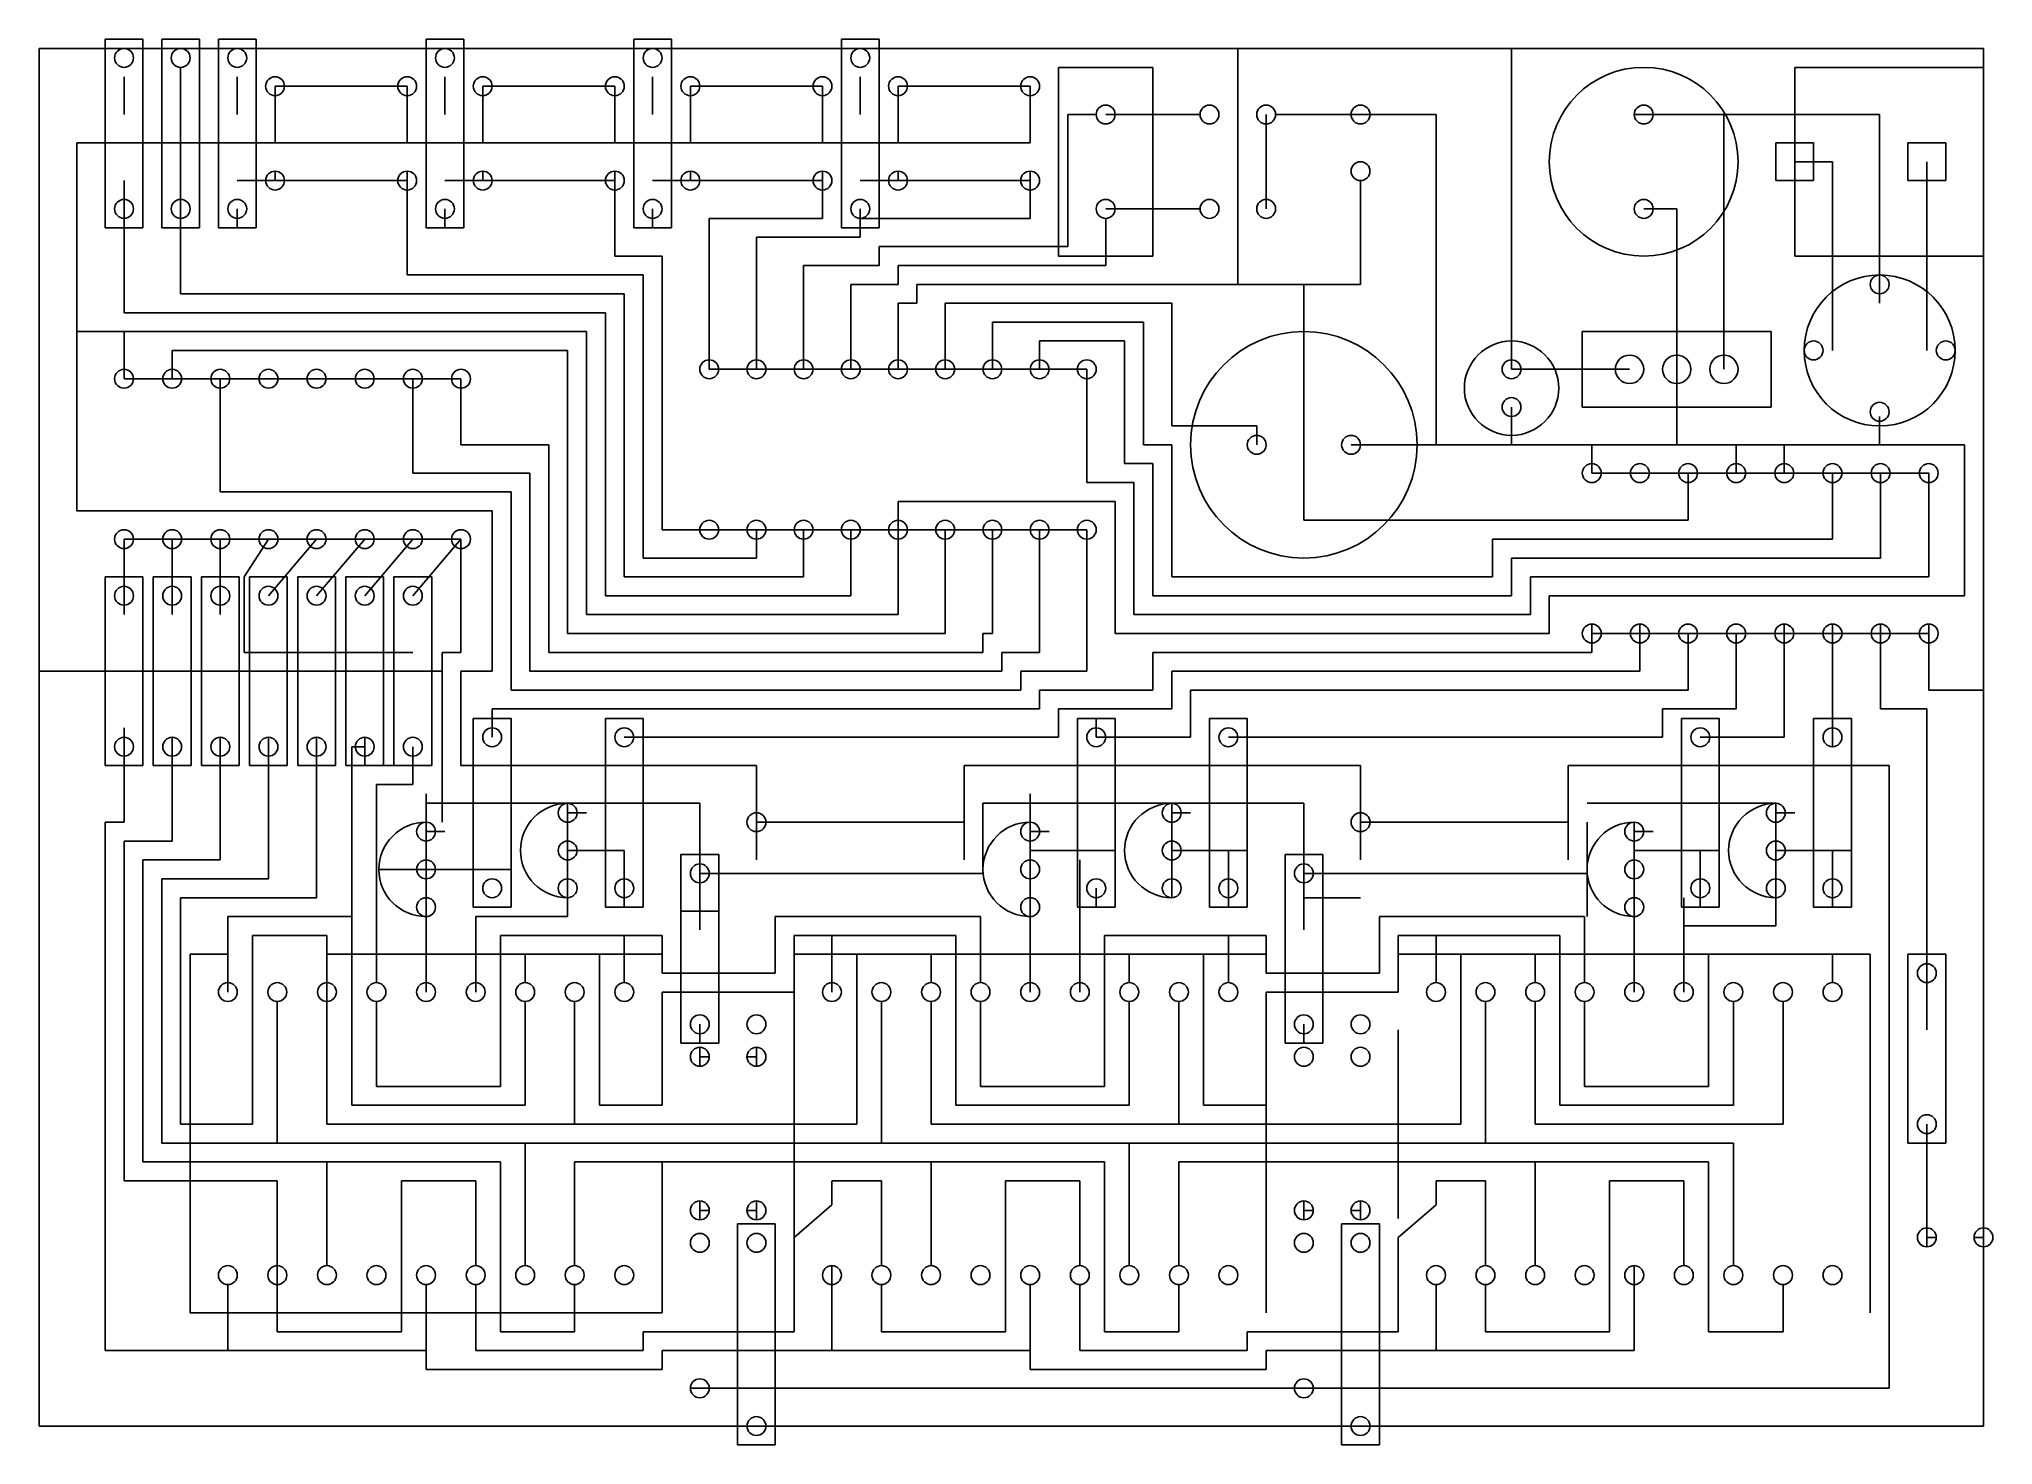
# Model space of a CAD drawing. Header units: inches. Extents: x 1 to 11.4, y 0.8 to 8.3.
import ezdxf

# ---------------------------------------------------------------- set-up
doc = ezdxf.new("R2010")
doc.units = ezdxf.units.IN
doc.header["$MEASUREMENT"] = 0

msp = doc.modelspace()

# ---------------------------------------------------------------- linework, layer by layer
at = {"color": 1, "lineweight": -2}
for p, q in [((1, 4.9), (1, 8.2)), ((1, 8.2), (6.6, 8.2)), ((7.35, 8.2), (6.6, 8.2)), ((7.35, 6.95), (7.35, 8.2)), ((7.35, 8.2), (11.3, 8.2)), ((11.3, 4.8), (11.3, 8.2)), ((11.3, 7.1), (11.3, 8.1)), ((8, 7.5), (8, 6.95)), ((6.05, 6.95), (5.65, 6.95)), ((5.65, 6.95), (5.65, 6.85)), ((6.05, 6.95), (6.85, 6.95)), ((6.85, 6.95), (7.7, 6.95)), ((7.7, 6.95), (7.7, 6.1)), ((8, 6.95), (7.7, 6.95)), ((5.65, 6.85), (5.55, 6.85)), ((5.55, 6.85), (5.55, 6.5)), ((7.7, 5.7), (7.7, 6.1)), ((9.735, 5.95), (9.735, 5.7)), ((9.735, 5.7), (7.7, 5.7)), ((3.235, 5.6), (3.235, 5)), ((3.235, 5), (3.135, 5)), ((3.135, 5), (3.135, 4.9)), ((3.135, 4.9), (1, 4.9)), ((1, 4.9), (1, 0.9)), ((3.135, 4.1), (3.135, 4.9)), ((11.3, 1.9), (11.3, 4.8)), ((1.55, 4.4), (1.52, 4.4)), ((1.805, 4.4), (1.775, 4.4)), ((2.06, 4.4), (2.03, 4.4)), ((2.315, 4.4), (2.285, 4.4)), ((2.57, 4.4), (2.54, 4.4)), ((2.825, 4.4), (2.795, 4.4)), ((3.08, 4.4), (3.05, 4.4)), ((3.05, 4.2), (4.5, 4.2)), ((4.5, 3.529), (4.5, 4.2)), ((6, 3.829), (6, 4.2)), ((6, 4.2), (7.7, 4.2)), ((7.7, 3.529), (7.7, 4.2)), ((9.2, 4.2), (10.2, 4.2)), ((9.2, 3.6), (9.2, 4.1)), ((3.5, 3.65), (3.47, 3.65)), ((4.2, 3.65), (4.17, 3.65)), ((6.7, 3.65), (6.67, 3.65)), ((7.4, 3.65), (7.37, 3.65)), ((8, 3.7), (7.7, 3.7)), ((9.9, 3.65), (9.87, 3.65)), ((10.6, 3.65), (10.57, 3.65)), ((1.8, 1.5), (1.8, 3.4)), ((1.8, 3.4), (2, 3.4)), ((2.525, 3.4), (3.575, 3.4)), ((3.969, 3.4), (4.3, 3.4)), ((5, 3.4), (7.5, 3.4)), ((8.2, 3.4), (10.7, 3.4)), ((8.2, 3.2), (8.2, 3.4)), ((10.7, 3.4), (10.7, 1.5)), ((5, 3.2), (5, 2.6)), ((4.6, 2.929), (4.57, 2.929)), ((7.5, 3), (7.5, 1.5)), ((7.8, 2.929), (7.77, 2.929)), ((8.2, 2), (8.2, 3)), ((5, 2.6), (5, 1.9)), ((11.1, 2.4), (11.07, 2.4)), ((11.3, 1.9), (11.3, 0.9)), ((1, 0.9), (1.5, 0.9)), ((11.3, 0.9), (1.5, 0.9))]:
    msp.add_line(p, q, dxfattribs=at)
at = {"lineweight": -2}
for p, q in [((1.35, 7.25), (1.35, 8.25)), ((1.35, 8.25), (1.55, 8.25)), ((1.55, 8.25), (1.55, 7.25)), ((1.65, 7.25), (1.65, 8.25)), ((1.65, 8.25), (1.85, 8.25)), ((1.85, 8.25), (1.85, 7.25)), ((1.95, 7.25), (1.95, 8.25)), ((1.95, 8.25), (2.15, 8.25)), ((2.15, 8.25), (2.15, 7.25)), ((3.05, 7.25), (3.05, 8.25)), ((3.05, 8.25), (3.25, 8.25)), ((3.25, 8.25), (3.25, 7.25)), ((4.15, 7.25), (4.15, 8.25)), ((4.15, 8.25), (4.35, 8.25)), ((4.35, 8.25), (4.35, 7.25)), ((5.25, 7.25), (5.25, 8.25)), ((5.25, 8.25), (5.45, 8.25)), ((5.45, 8.25), (5.45, 7.25)), ((8.8, 6.5), (8.8, 8.2)), ((1.75, 7.4), (1.75, 8.1)), ((6.4, 8.1), (6.4, 7.1)), ((6.9, 8.1), (6.4, 8.1)), ((6.9, 7.1), (6.9, 8.1)), ((10.3, 8.1), (10.3, 7.1)), ((11.3, 8.1), (10.3, 8.1)), ((1.45, 7.85), (1.45, 8.05)), ((2.05, 7.85), (2.05, 8.05)), ((2.95, 8), (2.25, 8)), ((3.15, 7.85), (3.15, 8.05)), ((4.05, 8), (3.35, 8)), ((4.25, 7.85), (4.25, 8.05)), ((5.15, 8), (4.45, 8)), ((5.35, 7.85), (5.35, 8.05)), ((6.25, 8), (5.55, 8)), ((6.45, 7.85), (6.45, 7.15)), ((6.6, 7.85), (6.45, 7.85)), ((6.65, 7.85), (7.15, 7.85)), ((7.5, 7.85), (7.5, 7.35)), ((9.45, 7.85), (10.75, 7.85)), ((9.925, 6.5), (9.925, 7.85)), ((10.75, 7.85), (10.75, 6.85)), ((10.2, 7.5), (10.2, 7.7)), ((10.2, 7.7), (10.3, 7.7)), ((10.3, 7.7), (10.4, 7.7)), ((10.4, 7.7), (10.4, 7.5)), ((10.9, 7.7), (11.1, 7.7)), ((10.9, 7.7), (10.9, 7.5)), ((11.1, 7.7), (11.1, 7.5)), ((10.5, 7.6), (10.3, 7.6)), ((10.5, 6.6), (10.5, 7.6)), ((11, 6.6), (11, 7.6)), ((1.45, 6.8), (1.45, 7.5)), ((2.05, 7.5), (2.25, 7.5)), ((2.25, 7.55), (2.25, 7.5)), ((2.25, 7.5), (2.95, 7.5)), ((2.95, 7.5), (2.95, 7.55)), ((2.95, 7.5), (2.95, 7)), ((3.15, 7.5), (3.35, 7.5)), ((3.35, 7.55), (3.35, 7.5)), ((3.35, 7.5), (4.05, 7.5)), ((4.05, 7.5), (4.05, 7.55)), ((4.05, 7.5), (4.05, 7.2)), ((4.25, 7.5), (4.45, 7.5)), ((4.45, 7.55), (4.45, 7.5)), ((4.45, 7.5), (5.15, 7.5)), ((5.15, 7.5), (5.15, 7.55)), ((5.15, 7.5), (5.15, 7.3)), ((5.35, 7.5), (5.55, 7.5)), ((5.55, 7.55), (5.55, 7.5)), ((5.55, 7.5), (6.25, 7.5)), ((6.25, 7.5), (6.25, 7.55)), ((6.25, 7.3), (6.25, 7.5)), ((10.4, 7.5), (10.2, 7.5)), ((10.9, 7.5), (11.1, 7.5)), ((1.45, 7.35), (1.45, 7.25)), ((1.75, 6.9), (1.75, 7.45)), ((2.05, 7.35), (2.05, 7.25)), ((3.15, 7.35), (3.15, 7.25)), ((4.25, 7.35), (4.25, 7.25)), ((5.35, 7.35), (5.35, 7.25)), ((6.65, 7.35), (7.15, 7.35)), ((1.55, 7.25), (1.35, 7.25)), ((1.85, 7.25), (1.65, 7.25)), ((1.75, 7.3), (1.75, 7.25)), ((2.15, 7.25), (1.95, 7.25)), ((3.25, 7.25), (3.05, 7.25)), ((4.35, 7.25), (4.15, 7.25)), ((5.15, 7.3), (4.55, 7.3)), ((4.55, 7.3), (4.55, 7.1)), ((5.45, 7.25), (5.25, 7.25)), ((5.35, 7.2), (5.35, 7.3)), ((5.35, 7.3), (6.25, 7.3)), ((6.65, 7.3), (6.65, 7.05)), ((4.05, 7.2), (4.05, 7.1)), ((4.8, 7), (4.8, 7.2)), ((4.8, 7.2), (5.35, 7.2)), ((5.45, 7.05), (5.45, 7.15)), ((5.45, 7.15), (6.05, 7.15)), ((6.05, 7.15), (6.45, 7.15)), ((4.05, 7.1), (4.3, 7.1)), ((4.3, 7.1), (4.3, 5.65)), ((4.55, 6.5), (4.55, 7.1)), ((5.05, 6.5), (5.05, 7.05)), ((5.05, 7.05), (5.45, 7.05)), ((6.05, 7.05), (5.55, 7.05)), ((5.55, 7.05), (5.55, 6.95)), ((6.05, 7.05), (6.65, 7.05)), ((6.4, 7.1), (6.9, 7.1)), ((10.3, 7.1), (11.3, 7.1)), ((2.95, 7), (4.2, 7)), ((4.2, 5.5), (4.2, 7)), ((4.8, 6.5), (4.8, 7)), ((5.3, 6.5), (5.3, 6.95)), ((5.3, 6.95), (5.55, 6.95)), ((3.8, 6.9), (1.75, 6.9)), ((4.1, 6.9), (3.8, 6.9)), ((4.1, 5.4), (4.1, 6.9)), ((6.05, 6.85), (5.8, 6.85)), ((5.8, 6.85), (5.8, 6.5)), ((6.05, 6.85), (6.85, 6.85)), ((6.85, 6.85), (7, 6.85)), ((7, 6.85), (7, 6.2)), ((3.5, 6.8), (1.45, 6.8)), ((4, 6.8), (3.5, 6.8)), ((4, 5.3), (4, 6.8)), ((6.05, 6.75), (6.05, 6.5)), ((6.05, 6.75), (6.85, 6.75)), ((6.85, 6.75), (6.85, 6.1)), ((6.397, 6.65), (6.3, 6.65)), ((6.3, 6.65), (6.3, 6.5)), ((6.397, 6.65), (6.75, 6.65)), ((6.75, 6.65), (6.75, 6)), ((9.175, 6.7), (9.175, 6.3)), ((10.175, 6.7), (9.175, 6.7)), ((10.175, 6.3), (10.175, 6.7)), ((3.8, 6.6), (1.705, 6.6)), ((1.705, 6.6), (1.705, 6.45)), ((3.8, 6.3), (3.8, 6.6)), ((3.235, 6.45), (1.45, 6.45)), ((1.96, 5.85), (1.96, 6.45)), ((2.98, 5.95), (2.98, 6.45)), ((3.235, 6.1), (3.235, 6.45)), ((4.55, 6.5), (6.55, 6.5)), ((4.55, 6.5), (6.55, 6.5)), ((6.55, 6.5), (6.55, 5.9)), ((9.425, 6.5), (8.8, 6.5)), ((3.8, 6.3), (3.8, 5.1)), ((9.175, 6.3), (10.175, 6.3)), ((7, 6.2), (7.45, 6.2)), ((7.45, 6.2), (7.45, 6.1)), ((3.235, 6.1), (3.7, 6.1)), ((3.7, 6.1), (3.7, 5)), ((6.85, 6.1), (7, 6.1)), ((7, 6.1), (7, 5.4)), ((2.98, 5.95), (3.4, 5.95)), ((3.4, 5.95), (3.6, 5.95)), ((3.6, 5.95), (3.6, 4.9)), ((6.55, 5.9), (6.8, 5.9)), ((6.75, 6), (6.9, 6)), ((6.8, 5.9), (6.8, 5.2)), ((6.9, 6), (6.9, 5.3)), ((9.225, 5.95), (11.01, 5.95)), ((11.01, 5.95), (9.225, 5.95)), ((10.5, 5.6), (10.5, 5.95)), ((10.755, 5.5), (10.755, 5.95)), ((11.01, 5.4), (11.01, 5.95)), ((1.96, 5.85), (3.4, 5.85)), ((3.5, 5.85), (3.4, 5.85)), ((3.5, 5.8), (3.5, 5.85)), ((3.5, 5.8), (3.5, 4.8)), ((3.235, 5.6), (1.45, 5.6)), ((1.45, 5.6), (1.45, 5.2)), ((1.705, 5.6), (1.705, 5.2)), ((1.96, 5.6), (1.96, 5.2)), ((2.087, 5.4), (2.215, 5.6)), ((3.235, 5.55), (3.235, 5.6)), ((4.3, 5.65), (6.55, 5.65)), ((4.8, 5.65), (4.8, 5.5)), ((5.05, 5.65), (5.05, 5.4)), ((5.3, 5.65), (5.3, 5.3)), ((5.8, 5.1), (5.8, 5.65)), ((6.05, 5.65), (6.05, 5.1)), ((6.3, 5.65), (6.3, 5)), ((6.55, 5.65), (6.55, 4.9)), ((8.7, 5.4), (8.7, 5.6)), ((8.7, 5.6), (10.5, 5.6)), ((10.5, 5.6), (10.5, 5.65)), ((10.755, 5.65), (10.755, 5.5)), ((10.755, 5.5), (10.755, 5.6)), ((11.01, 5.4), (11.01, 5.6)), ((4.8, 5.5), (4.2, 5.5)), ((8.8, 5.3), (8.8, 5.5)), ((8.8, 5.5), (10.755, 5.5)), ((1.35, 4.4), (1.35, 5.4)), ((1.35, 5.4), (1.55, 5.4)), ((1.55, 5.4), (1.55, 4.4)), ((1.605, 4.4), (1.605, 5.4)), ((1.605, 5.4), (1.805, 5.4)), ((1.805, 5.4), (1.805, 4.4)), ((1.86, 4.4), (1.86, 5.4)), ((1.86, 5.4), (2.06, 5.4)), ((2.06, 5.4), (2.06, 4.4)), ((2.087, 5), (2.087, 5.4)), ((2.115, 4.4), (2.115, 5.4)), ((2.115, 5.4), (2.315, 5.4)), ((2.315, 5.4), (2.315, 4.4)), ((2.37, 4.4), (2.37, 5.4)), ((2.37, 5.4), (2.57, 5.4)), ((2.57, 5.4), (2.57, 4.4)), ((2.625, 4.4), (2.625, 5.4)), ((2.625, 5.4), (2.825, 5.4)), ((2.825, 5.4), (2.825, 4.4)), ((2.88, 4.4), (2.88, 5.4)), ((2.88, 5.4), (3.08, 5.4)), ((3.08, 5.4), (3.08, 4.4)), ((4.8, 5.4), (4.1, 5.4)), ((5.05, 5.4), (4.8, 5.4)), ((7, 5.4), (8.7, 5.4)), ((8.9, 5.2), (8.9, 5.4)), ((8.9, 5.4), (11.01, 5.4)), ((1.35, 4.6), (1.35, 5.3)), ((1.35, 4.596), (1.35, 5.296)), ((1.55, 5.3), (1.55, 4.6)), ((1.55, 5.296), (1.55, 4.596)), ((1.605, 4.6), (1.605, 5.3)), ((1.605, 4.596), (1.605, 5.296)), ((1.805, 5.3), (1.805, 4.6)), ((1.805, 5.296), (1.805, 4.596)), ((1.86, 4.6), (1.86, 5.3)), ((1.86, 4.596), (1.86, 5.296)), ((2.06, 5.3), (2.06, 4.6)), ((2.06, 5.296), (2.06, 4.596)), ((2.115, 4.6), (2.115, 5.3)), ((2.115, 4.596), (2.115, 5.296)), ((2.315, 5.3), (2.315, 4.6)), ((2.315, 5.296), (2.315, 4.596)), ((2.37, 4.6), (2.37, 5.3)), ((2.37, 4.596), (2.37, 5.296)), ((2.57, 5.3), (2.57, 4.6)), ((2.57, 5.296), (2.57, 4.596)), ((2.625, 4.6), (2.625, 5.3)), ((2.625, 4.596), (2.625, 5.296)), ((2.825, 5.3), (2.825, 4.6)), ((2.825, 5.296), (2.825, 4.596)), ((2.88, 4.596), (2.88, 5.296)), ((3.08, 5.296), (3.08, 4.596)), ((5.05, 5.3), (4, 5.3)), ((5.3, 5.3), (5.05, 5.3)), ((6.9, 5.3), (8.8, 5.3)), ((6.8, 5.2), (8.9, 5.2)), ((3.8, 5.1), (5.55, 5.1)), ((5.8, 5.1), (5.55, 5.1)), ((6, 5), (6, 5.1)), ((6, 5.1), (6.05, 5.1)), ((9.225, 5.15), (9.225, 5.1)), ((9.225, 5.15), (9.225, 5)), ((11.01, 5.1), (9.225, 5.1)), ((9.48, 5.15), (9.48, 5)), ((9.48, 5.15), (9.48, 5.1)), ((9.735, 5.1), (9.735, 4.8)), ((9.99, 4.7), (9.99, 5.1)), ((10.245, 5), (10.245, 5.15)), ((10.5, 4.5), (10.5, 5.15)), ((10.755, 5.15), (10.755, 5)), ((11.01, 4.8), (11.01, 5.15)), ((2.98, 5), (2.087, 5)), ((3.7, 5), (5.8, 5)), ((6, 5), (5.8, 5)), ((6.1, 4.9), (6.1, 5)), ((6.1, 5), (6.3, 5)), ((9.225, 5), (6.9, 5)), ((6.9, 5), (6.9, 4.8)), ((9.48, 5), (9.48, 4.9)), ((10.245, 4.8), (10.245, 5)), ((10.755, 5), (10.755, 4.7)), ((3.6, 4.9), (6.05, 4.9)), ((6, 4.9), (6.1, 4.9)), ((6.2, 4.8), (6.2, 4.9)), ((6.55, 4.9), (6.2, 4.9)), ((9.3, 4.9), (7, 4.9)), ((7, 4.9), (7, 4.7)), ((9.4, 4.9), (9.3, 4.9)), ((9.48, 4.9), (9.4, 4.9)), ((3.5, 4.8), (6.2, 4.8)), ((6.3, 4.7), (6.3, 4.8)), ((6.9, 4.8), (6.3, 4.8)), ((7.1, 4.8), (9.5, 4.8)), ((7.1, 4.8), (7.1, 4.55)), ((9.735, 4.8), (7.1, 4.8)), ((9.735, 4.8), (9.5, 4.8)), ((9.6, 4.8), (9.735, 4.8)), ((9.99, 4.8), (9.99, 4.7)), ((10.245, 4.55), (10.245, 4.8)), ((11.3, 4.8), (11.01, 4.8)), ((6.3, 4.7), (3.4, 4.7)), ((6.4, 4.55), (6.4, 4.7)), ((7, 4.7), (6.4, 4.7)), ((9.6, 4.55), (9.6, 4.7)), ((9.99, 4.7), (9.6, 4.7)), ((11, 4.7), (10.755, 4.7)), ((11, 4.7), (11, 3.7)), ((1.45, 4.6), (1.45, 4.1)), ((3.3, 3.95), (3.3, 4.65)), ((3.3, 4.65), (3.5, 4.65)), ((3.3, 3.65), (3.3, 4.65)), ((3.3, 4.65), (3.5, 4.65)), ((3.5, 4.65), (3.5, 3.95)), ((3.5, 4.65), (3.5, 3.65)), ((4, 3.95), (4, 4.65)), ((4, 4.65), (4.2, 4.65)), ((4, 3.65), (4, 4.65)), ((4, 4.65), (4.2, 4.65)), ((4.2, 4.65), (4.2, 3.95)), ((4.2, 4.65), (4.2, 3.65)), ((6.5, 3.95), (6.5, 4.65)), ((6.5, 4.65), (6.7, 4.65)), ((6.5, 3.65), (6.5, 4.65)), ((6.5, 4.65), (6.7, 4.65)), ((6.6, 4.55), (6.6, 4.65)), ((6.7, 4.65), (6.7, 3.95)), ((6.7, 4.65), (6.7, 3.65)), ((7.2, 3.95), (7.2, 4.65)), ((7.2, 4.65), (7.4, 4.65)), ((7.2, 3.65), (7.2, 4.65)), ((7.2, 4.65), (7.4, 4.65)), ((7.4, 4.65), (7.4, 3.95)), ((7.4, 4.65), (7.4, 3.65)), ((9.7, 3.95), (9.7, 4.65)), ((9.7, 4.65), (9.9, 4.65)), ((9.7, 3.65), (9.7, 4.65)), ((9.7, 4.65), (9.9, 4.65)), ((9.9, 4.65), (9.9, 3.95)), ((9.9, 4.65), (9.9, 3.65)), ((10.4, 3.95), (10.4, 4.65)), ((10.4, 4.65), (10.6, 4.65)), ((10.4, 3.65), (10.4, 4.65)), ((10.4, 4.65), (10.6, 4.65)), ((10.6, 4.65), (10.6, 3.95)), ((10.6, 4.65), (10.6, 3.65)), ((1.45, 4.5), (1.45, 4.4)), ((1.705, 4.55), (1.705, 4)), ((1.705, 4.5), (1.705, 4.4)), ((1.96, 4.55), (1.96, 3.9)), ((1.96, 4.5), (1.96, 4.4)), ((2.215, 4.55), (2.215, 3.8)), ((2.215, 4.5), (2.215, 4.4)), ((2.47, 3.7), (2.47, 4.55)), ((2.47, 4.5), (2.47, 4.4)), ((2.656, 4.5), (2.656, 3.5)), ((2.725, 4.5), (2.656, 4.5)), ((2.725, 4.55), (2.725, 4.5)), ((2.725, 4.5), (2.725, 4.4)), ((2.98, 4.5), (2.98, 4.3)), ((3.3, 3.85), (3.3, 4.55)), ((3.3, 3.846), (3.3, 4.546)), ((3.5, 4.55), (3.5, 3.85)), ((3.5, 4.546), (3.5, 3.846)), ((4, 3.85), (4, 4.55)), ((4, 3.846), (4, 4.546)), ((4.1, 4.55), (6.4, 4.55)), ((4.2, 4.55), (4.2, 3.85)), ((4.2, 4.546), (4.2, 3.846)), ((6.5, 3.85), (6.5, 4.55)), ((6.5, 3.846), (6.5, 4.546)), ((6.6, 4.55), (7.1, 4.55)), ((6.7, 4.55), (6.7, 3.85)), ((6.7, 4.546), (6.7, 3.846)), ((7.2, 3.85), (7.2, 4.55)), ((7.2, 3.846), (7.2, 4.546)), ((7.3, 4.55), (9.6, 4.55)), ((7.4, 4.55), (7.4, 3.85)), ((7.4, 4.546), (7.4, 3.846)), ((9.7, 3.85), (9.7, 4.55)), ((9.7, 3.846), (9.7, 4.546)), ((9.8, 4.55), (10.245, 4.55)), ((9.9, 4.55), (9.9, 3.85)), ((9.9, 4.546), (9.9, 3.846)), ((10.4, 3.85), (10.4, 4.55)), ((10.4, 3.846), (10.4, 4.546)), ((10.6, 4.55), (10.6, 3.85)), ((10.6, 4.546), (10.6, 3.846)), ((1.55, 4.4), (1.35, 4.4)), ((1.55, 4.4), (1.55, 4.4)), ((1.805, 4.4), (1.605, 4.4)), ((1.805, 4.4), (1.805, 4.4)), ((2.06, 4.4), (1.86, 4.4)), ((2.06, 4.4), (2.06, 4.4)), ((2.315, 4.4), (2.115, 4.4)), ((2.315, 4.4), (2.315, 4.4)), ((2.57, 4.4), (2.37, 4.4)), ((2.57, 4.4), (2.57, 4.4)), ((2.825, 4.4), (2.625, 4.4)), ((2.8, 4.4), (2.787, 4.4)), ((2.9, 4.4), (2.8, 4.4)), ((2.825, 4.4), (2.825, 4.4)), ((3.08, 4.4), (2.88, 4.4)), ((3.08, 4.4), (3.08, 4.4)), ((2.787, 4.3), (2.787, 3.6)), ((2.98, 4.3), (2.787, 4.3)), ((3.05, 3.2), (3.05, 4.25)), ((6.25, 3.2), (6.25, 4.25)), ((3.8, 4.2), (3.8, 3.7)), ((7, 4.2), (7, 3.7)), ((10.2, 4.2), (10.2, 3.7)), ((1.35, 4.1), (1.35, 1.3)), ((3.05, 4.1), (3.05, 3.6)), ((6.25, 4.1), (6.25, 3.6)), ((9.45, 4.1), (9.45, 3.6)), ((4.1, 3.95), (3.8, 3.95)), ((6.6, 3.95), (6.25, 3.95)), ((6.7, 3.95), (6.5, 3.95)), ((7.3, 3.95), (7, 3.95)), ((7.4, 3.95), (7.2, 3.95)), ((7.3, 3.95), (7.3, 3.65)), ((9.45, 3.2), (9.45, 4)), ((9.8, 3.95), (9.45, 3.95)), ((9.9, 3.95), (9.7, 3.95)), ((9.8, 3.95), (9.8, 3.65)), ((10.5, 3.95), (10.2, 3.95)), ((10.6, 3.95), (10.4, 3.95)), ((10.5, 3.95), (10.5, 3.65)), ((1.55, 3.9), (1.55, 2.3)), ((4.4, 2.929), (4.4, 3.929)), ((4.4, 3.229), (4.4, 3.929)), ((4.4, 3.929), (4.6, 3.929)), ((4.4, 3.929), (4.6, 3.929)), ((4.6, 3.929), (4.6, 2.929)), ((4.6, 3.929), (4.6, 3.229)), ((6.513, 3.2), (6.513, 3.9)), ((6.513, 3.9), (6.513, 3.7)), ((7.6, 2.929), (7.6, 3.929)), ((7.6, 3.229), (7.6, 3.929)), ((7.6, 3.929), (7.8, 3.929)), ((7.6, 3.929), (7.8, 3.929)), ((7.8, 3.929), (7.8, 2.929)), ((7.8, 3.929), (7.8, 3.229)), ((1.65, 3.8), (1.65, 2.4)), ((4.1, 3.75), (4.1, 3.65)), ((4.4, 3.129), (4.4, 3.829)), ((4.4, 3.125), (4.4, 3.825)), ((4.6, 3.829), (4.6, 3.129)), ((4.6, 3.825), (4.6, 3.125)), ((6.6, 3.75), (6.6, 3.65)), ((7.6, 3.129), (7.6, 3.829)), ((7.6, 3.125), (7.6, 3.825)), ((7.8, 3.829), (7.8, 3.129)), ((7.8, 3.825), (7.8, 3.125)), ((1.75, 3.7), (1.75, 2.5)), ((3.5, 3.65), (3.3, 3.65)), ((3.5, 3.65), (3.5, 3.65)), ((4.2, 3.65), (4, 3.65)), ((4.2, 3.65), (4.2, 3.65)), ((4.4, 2.929), (4.4, 3.629)), ((4.4, 3.629), (4.6, 3.629)), ((4.6, 3.629), (4.6, 2.929)), ((6.7, 3.65), (6.5, 3.65)), ((6.7, 3.65), (6.7, 3.65)), ((7.4, 3.65), (7.2, 3.65)), ((7.4, 3.65), (7.4, 3.65)), ((7.6, 2.929), (7.6, 3.629)), ((7.8, 3.629), (7.8, 2.929)), ((9.9, 3.65), (9.7, 3.65)), ((9.713, 3.2), (9.713, 3.7)), ((9.9, 3.65), (9.9, 3.65)), ((10.6, 3.65), (10.4, 3.65)), ((10.6, 3.65), (10.6, 3.65)), ((11, 3), (11, 3.7)), ((2, 3.6), (2, 3.2)), ((2.656, 3.6), (2, 3.6)), ((2, 3.6), (2, 3.5)), ((2.787, 3.25), (2.787, 3.6)), ((3.313, 3.2), (3.313, 3.6)), ((4.9, 3.3), (4.9, 3.6)), ((4.9, 3.6), (5.987, 3.6)), ((5.987, 3.25), (5.987, 3.6)), ((9.187, 3.6), (8.1, 3.6)), ((8.1, 3.6), (8.1, 3.3)), ((9.187, 3.25), (9.187, 3.6)), ((2.525, 3.5), (2.131, 3.5)), ((2.131, 3.5), (2.131, 2.5)), ((2.525, 3.15), (2.525, 3.5)), ((2.656, 2.7), (2.656, 3.5)), ((3.444, 3.5), (3.444, 2.9)), ((3.444, 3.5), (4.3, 3.5)), ((4.1, 3.5), (4.1, 3.25)), ((4.3, 3.5), (4.3, 3.3)), ((5.856, 3.5), (5, 3.5)), ((5, 3.5), (5, 3.2)), ((5.2, 3.2), (5.2, 3.5)), ((5.856, 2.6), (5.856, 3.5)), ((6.644, 3.5), (6.644, 2.9)), ((7.3, 3.5), (6.644, 3.5)), ((7.3, 3.5), (7.3, 3.25)), ((7.5, 3.5), (7.3, 3.5)), ((7.5, 3.3), (7.5, 3.5)), ((8.2, 3.5), (9.056, 3.5)), ((8.2, 3.5), (8.2, 3.2)), ((8.4, 3.5), (8.4, 3.25)), ((9.056, 2.7), (9.056, 3.5)), ((3.575, 3.4), (3.575, 3.25)), ((3.575, 3.4), (3.969, 3.4)), ((3.969, 3), (3.969, 3.4)), ((5.331, 3.4), (5.331, 2.6)), ((5.331, 3.4), (5.725, 3.4)), ((5.725, 3.25), (5.725, 3.4)), ((6.775, 3.4), (6.775, 3.25)), ((6.775, 3.4), (7.169, 3.4)), ((6.775, 3.4), (7.169, 3.4)), ((7.169, 3), (7.169, 3.4)), ((8.531, 3.4), (8.531, 2.7)), ((8.531, 3.4), (8.925, 3.4)), ((8.925, 3.25), (8.925, 3.4)), ((9.844, 3.4), (9.844, 2.9)), ((9.844, 3.4), (10.5, 3.4)), ((10.5, 3.25), (10.5, 3.4)), ((10.9, 2.4), (10.9, 3.4)), ((10.9, 3.4), (11.1, 3.4)), ((11.1, 3.4), (11.1, 2.4)), ((4.3, 3.3), (4.9, 3.3)), ((8.1, 3.3), (7.5, 3.3)), ((10.9, 2.6), (10.9, 3.3)), ((10.9, 2.596), (10.9, 3.296)), ((11.1, 3.3), (11.1, 2.6)), ((11.1, 3.296), (11.1, 2.596)), ((2.262, 2.4), (2.262, 3.15)), ((2.525, 2.5), (2.525, 3.2)), ((2.787, 2.9), (2.787, 3.15)), ((3.575, 3.15), (3.575, 2.7)), ((3.837, 2.5), (3.837, 3.15)), ((4.3, 3.2), (4.3, 3)), ((5, 3.2), (4.3, 3.2)), ((5.462, 3.15), (5.462, 2.4)), ((5.725, 2.5), (5.725, 3.15)), ((5.987, 2.9), (5.987, 3.15)), ((6.775, 3.15), (6.775, 2.6)), ((7.038, 2.5), (7.038, 3.15)), ((7.5, 3), (7.5, 3.2)), ((7.5, 3.2), (8.2, 3.2)), ((8.662, 3.15), (8.662, 2.4)), ((8.925, 2.5), (8.925, 3.15)), ((9.187, 2.9), (9.187, 3.15)), ((9.975, 3.15), (9.975, 2.7)), ((10.238, 3.15), (10.238, 2.5)), ((4.5, 3.029), (4.5, 2.929)), ((7.7, 3.029), (7.7, 2.929)), ((10.9, 2.4), (10.9, 3.1)), ((11.1, 3.1), (11.1, 2.4)), ((2.787, 2.9), (2.787, 2.7)), ((3.444, 2.7), (3.444, 2.9)), ((3.969, 3), (3.969, 2.7)), ((4.3, 2.7), (4.3, 3)), ((4.6, 2.929), (4.4, 2.929)), ((4.6, 2.929), (4.4, 2.929)), ((4.5, 2.907), (4.5, 2.807)), ((4.6, 2.929), (4.6, 2.929)), ((4.8, 2.907), (4.8, 2.807)), ((5.987, 2.9), (5.987, 2.7)), ((6.644, 2.7), (6.644, 2.9)), ((7.169, 3), (7.169, 2.6)), ((7.5, 2.6), (7.5, 3)), ((7.8, 2.929), (7.6, 2.929)), ((7.8, 2.929), (7.6, 2.929)), ((7.8, 2.929), (7.8, 2.929)), ((9.187, 2.9), (9.187, 2.7)), ((9.844, 2.7), (9.844, 2.9)), ((4.5, 2.857), (4.55, 2.857)), ((4.75, 2.857), (4.8, 2.857)), ((2.656, 2.7), (2.656, 2.6)), ((2.787, 2.7), (3.444, 2.7)), ((3.575, 2.6), (3.575, 2.7)), ((3.969, 2.7), (3.969, 2.6)), ((4.3, 2.6), (4.3, 2.7)), ((5.987, 2.7), (6.644, 2.7)), ((8.531, 2.7), (8.531, 2.6)), ((9.056, 2.7), (9.056, 2.6)), ((9.187, 2.7), (9.844, 2.7)), ((9.975, 2.6), (9.975, 2.7)), ((2.656, 2.6), (3.575, 2.6)), ((3.969, 2.6), (4.3, 2.6)), ((5.331, 2.6), (5.331, 2.5)), ((5.856, 2.6), (6.775, 2.6)), ((7.169, 2.6), (7.5, 2.6)), ((8.531, 2.6), (8.531, 2.5)), ((9.056, 2.6), (9.975, 2.6)), ((2.131, 2.5), (1.75, 2.5)), ((5.331, 2.5), (2.525, 2.5)), ((8.531, 2.5), (5.725, 2.5)), ((10.238, 2.5), (8.925, 2.5)), ((11, 1.9), (11, 2.5)), ((11, 2.5), (11, 2.4)), ((2.262, 2.4), (1.65, 2.4)), ((5.462, 2.4), (2.262, 2.4)), ((3.575, 2.4), (3.575, 1.75)), ((3.575, 2.4), (3.575, 1.75)), ((9.975, 2.4), (5.462, 2.4)), ((6.775, 2.4), (6.775, 1.75)), ((9.975, 2.3), (9.975, 2.4)), ((11.1, 2.4), (10.9, 2.4)), ((11.1, 2.4), (10.9, 2.4)), ((11.1, 2.4), (11.1, 2.4)), ((3.444, 2.3), (1.55, 2.3)), ((2.525, 1.75), (2.525, 2.3)), ((3.444, 2.1), (3.444, 2.3)), ((3.837, 2.2), (3.837, 2.3)), ((3.837, 2.3), (6.644, 2.3)), ((5.725, 1.75), (5.725, 2.3)), ((6.644, 2.3), (6.644, 1.4)), ((7.038, 2.2), (7.038, 2.3)), ((7.038, 2.3), (9.844, 2.3)), ((8.925, 2.3), (8.925, 1.75)), ((9.844, 2.3), (9.844, 2.1)), ((9.975, 1.75), (9.975, 2.3)), ((2.262, 2.2), (1.45, 2.2)), ((2.262, 1.9), (2.262, 2.2)), ((2.919, 1.9), (2.919, 2.2)), ((2.919, 2.2), (3.313, 2.2)), ((3.313, 2.2), (3.313, 1.9)), ((3.837, 2.2), (3.837, 1.75)), ((5.2, 2.198), (5.2, 2.073)), ((5.462, 2.1), (5.462, 2.2)), ((6.513, 2.2), (6.119, 2.2)), ((6.119, 2.2), (6.119, 1.9)), ((6.513, 2.1), (6.513, 2.2)), ((7.038, 2.2), (7.038, 1.75)), ((8.662, 2.2), (8.4, 2.2)), ((8.4, 2.2), (8.4, 2.073)), ((8.662, 2.1), (8.662, 2.2)), ((9.319, 2.1), (9.319, 2.2)), ((9.319, 2.2), (9.713, 2.2)), ((9.713, 2.2), (9.713, 1.9)), ((3.444, 1.4), (3.444, 2.1)), ((4.5, 2.093), (4.5, 1.993)), ((4.8, 2.093), (4.8, 1.993)), ((5, 1.9), (5.2, 2.073)), ((5.462, 2.1), (5.462, 1.9)), ((6.513, 2.1), (6.513, 1.9)), ((7.7, 2.093), (7.7, 1.993)), ((8, 2.093), (8, 1.993)), ((8.4, 2.073), (8.2, 1.9)), ((8.662, 2.1), (8.662, 1.9)), ((9.319, 1.9), (9.319, 2.1)), ((9.844, 1.4), (9.844, 2.1)), ((4.5, 2.043), (4.55, 2.043)), ((4.7, 1.271), (4.7, 1.971)), ((4.7, 1.971), (4.9, 1.971)), ((4.75, 2.043), (4.8, 2.043)), ((4.9, 1.971), (4.9, 1.271)), ((7.7, 2.043), (7.75, 2.043)), ((7.9, 1.271), (7.9, 1.971)), ((7.9, 1.971), (8.1, 1.971)), ((7.95, 2.043), (8, 2.043)), ((8.1, 1.971), (8.1, 1.271)), ((2.262, 1.4), (2.262, 1.9)), ((2.919, 1.9), (2.919, 1.4)), ((3.313, 1.75), (3.313, 1.9)), ((5, 1.9), (5, 1.7)), ((5, 1.9), (5, 1.4)), ((5.462, 1.75), (5.462, 1.9)), ((6.119, 1.9), (6.119, 1.4)), ((6.513, 1.75), (6.513, 1.9)), ((8.2, 1.9), (8.2, 1.7)), ((8.2, 1.4), (8.2, 1.9)), ((8.662, 1.75), (8.662, 1.9)), ((9.319, 1.9), (9.319, 1.4)), ((9.713, 1.75), (9.713, 1.9)), ((9.713, 1.75), (9.713, 1.9)), ((11, 1.95), (11, 1.85)), ((11, 1.9), (11.05, 1.9)), ((11.25, 1.9), (11.3, 1.9)), ((11.3, 1.95), (11.3, 1.85)), ((5.2, 1.3), (5.2, 1.75)), ((6.513, 1.7), (6.513, 1.7)), ((9.45, 1.75), (9.45, 1.3)), ((2, 1.3), (2, 1.65)), ((3.05, 1.2), (3.05, 1.65)), ((3.313, 1.3), (3.313, 1.65)), ((3.837, 1.65), (3.837, 1.4)), ((5.462, 1.4), (5.462, 1.65)), ((6.25, 1.2), (6.25, 1.65)), ((6.513, 1.65), (6.513, 1.3)), ((7.038, 1.65), (7.038, 1.4)), ((8.4, 1.3), (8.4, 1.65)), ((8.662, 1.4), (8.662, 1.65)), ((10.238, 1.65), (10.238, 1.4)), ((2.262, 1.4), (2.919, 1.4)), ((3.444, 1.4), (3.837, 1.4)), ((4.2, 1.4), (5, 1.4)), ((4.2, 1.3), (4.2, 1.4)), ((5.462, 1.4), (6.119, 1.4)), ((6.644, 1.4), (7.038, 1.4)), ((8.2, 1.4), (7.4, 1.4)), ((7.4, 1.4), (7.4, 1.3)), ((8.662, 1.4), (9.319, 1.4)), ((9.844, 1.4), (10.238, 1.4)), ((3.05, 1.3), (1.35, 1.3)), ((1.45, 1.3), (1.5, 1.3)), ((3.313, 1.3), (4.2, 1.3)), ((4.3, 1.2), (4.3, 1.3)), ((4.3, 1.3), (5.2, 1.3)), ((4.7, 0.8), (4.7, 1.271)), ((4.9, 1.271), (4.9, 0.8)), ((6.25, 1.3), (5.2, 1.3)), ((7.4, 1.3), (6.513, 1.3)), ((9.45, 1.3), (7.5, 1.3)), ((7.5, 1.3), (7.5, 1.2)), ((7.9, 0.8), (7.9, 1.271)), ((8.1, 1.271), (8.1, 0.8)), ((3.05, 1.2), (4.3, 1.2)), ((7.5, 1.2), (6.25, 1.2)), ((4.9, 0.8), (4.7, 0.8)), ((8.1, 0.8), (7.9, 0.8))]:
    msp.add_line(p, q, dxfattribs=at)
at = {"color": 5, "lineweight": -2}
for p, q in [((2.25, 8), (2.25, 7.7)), ((2.95, 7.7), (2.95, 8)), ((3.35, 8), (3.35, 7.7)), ((4.05, 7.7), (4.05, 8)), ((4.45, 8), (4.45, 7.7)), ((5.15, 7.7), (5.15, 8)), ((5.55, 8), (5.55, 7.7)), ((6.25, 7.7), (6.25, 8)), ((7.55, 7.85), (8, 7.85)), ((8, 7.85), (8.4, 7.85)), ((8.4, 7.85), (8.4, 6.1)), ((1.2, 6.7), (1.2, 7.7)), ((1.2, 7.7), (2.15, 7.7)), ((2.15, 7.7), (6.25, 7.7)), ((9.5, 7.35), (9.675, 7.35)), ((9.675, 7.35), (9.675, 6.5)), ((1.45, 6.7), (1.2, 6.7)), ((1.2, 6.7), (1.2, 5.75)), ((3.9, 6.7), (1.45, 6.7)), ((1.45, 6.7), (1.45, 6.45)), ((3.9, 6.4), (3.9, 6.7)), ((9.675, 6.5), (9.675, 6.1)), ((3.9, 6.4), (3.9, 5.2)), ((8.8, 6.3), (8.8, 6.1)), ((10.75, 6.25), (10.75, 6.1)), ((7.95, 6.1), (9.225, 6.1)), ((9.99, 6.1), (9.225, 6.1)), ((9.225, 6.1), (9.225, 5.95)), ((10.245, 6.1), (9.99, 6.1)), ((9.99, 6.1), (9.99, 5.95)), ((11.2, 6.1), (10.245, 6.1)), ((10.245, 6.1), (10.245, 5.95)), ((11.2, 5.3), (11.2, 6.1)), ((5.55, 5.65), (5.55, 5.8)), ((5.55, 5.8), (6.7, 5.8)), ((6.7, 5.8), (6.7, 5.1)), ((1.2, 5.75), (1.3, 5.75)), ((1.3, 5.75), (3.4, 5.75)), ((3.4, 5.75), (3.4, 4.9)), ((5.55, 5.65), (5.55, 5.2)), ((9, 5.1), (9, 5.3)), ((9, 5.3), (11.2, 5.3)), ((3.9, 5.2), (5.3, 5.2)), ((5.55, 5.2), (5.3, 5.2)), ((6.7, 5.1), (9, 5.1)), ((3.235, 4.4), (3.235, 4.9)), ((3.4, 4.9), (3.235, 4.9)), ((4.8, 4.4), (3.235, 4.4)), ((4.8, 3.9), (4.8, 4.4)), ((8, 4.4), (5.9, 4.4)), ((5.9, 4.4), (5.9, 3.9)), ((8, 3.9), (8, 4.4)), ((10.8, 4.4), (9.1, 4.4)), ((9.1, 3.9), (9.1, 4.4)), ((10.8, 1.1), (10.8, 4.4)), ((5.9, 4.1), (4.8, 4.1)), ((8, 4.1), (9.1, 4.1)), ((10.8, 1.1), (4.45, 1.1))]:
    msp.add_line(p, q, dxfattribs=at)
for p, q in [((2.47, 5.6), (2.215, 5.3)), ((2.725, 5.6), (2.47, 5.3)), ((2.98, 5.6), (2.725, 5.3)), ((2.98, 5.3), (3.235, 5.6)), ((3.4, 4.55), (3.4, 4.7)), ((3.8, 4.15), (3.9, 4.15)), ((7, 4.15), (7.1, 4.15)), ((10.2, 4.15), (10.3, 4.15)), ((1.45, 4.1), (1.35, 4.1)), ((3.05, 4.05), (3.15, 4.05)), ((6.25, 4.05), (6.35, 4.05)), ((9.45, 4.05), (9.55, 4.05)), ((1.705, 4), (1.45, 4)), ((1.45, 4), (1.45, 2.2)), ((4.1, 3.75), (4.1, 3.95)), ((1.96, 3.9), (1.55, 3.9)), ((2.8, 3.85), (3.5, 3.85)), ((2.215, 3.8), (1.65, 3.8)), ((4.5, 3.829), (6, 3.829)), ((7.7, 3.829), (9.2, 3.829)), ((2.47, 3.7), (1.75, 3.7)), ((3.8, 3.7), (3.8, 3.7)), ((3.8, 3.7), (3.8, 3.6)), ((10.2, 3.7), (10.2, 3.55)), ((2.656, 3.6), (2, 3.6)), ((3.8, 3.6), (3.313, 3.6)), ((10.2, 3.55), (9.713, 3.55)), ((5.462, 2.2), (5.2, 2.2))]:
    msp.add_line(p, q)
at = {"color": 1}
for q in [(4.3, 2.3), (1.8, 1.5)]:
    msp.add_line((4.3, 1.5), q, dxfattribs=at)
at = {"lineweight": -2}
for centre, radius in [((1.45, 8.15), 0.05), ((1.75, 8.15), 0.05), ((2.05, 8.15), 0.05), ((3.15, 8.15), 0.05), ((4.25, 8.15), 0.05), ((5.35, 8.15), 0.05), ((9.5, 7.6), 0.5), ((2.25, 8), 0.05), ((2.95, 8), 0.05), ((3.35, 8), 0.05), ((4.05, 8), 0.05), ((4.45, 8), 0.05), ((5.15, 8), 0.05), ((5.55, 8), 0.05), ((6.25, 8), 0.05), ((6.65, 7.85), 0.05), ((7.2, 7.85), 0.05), ((7.5, 7.85), 0.05), ((8, 7.85), 0.05), ((9.5, 7.85), 0.05), ((8, 7.55), 0.05), ((2.25, 7.5), 0.05), ((2.95, 7.5), 0.05), ((3.35, 7.5), 0.05), ((4.05, 7.5), 0.05), ((4.45, 7.5), 0.05), ((5.15, 7.5), 0.05), ((5.55, 7.5), 0.05), ((6.25, 7.5), 0.05), ((1.45, 7.35), 0.05), ((1.75, 7.35), 0.05), ((2.05, 7.35), 0.05), ((3.15, 7.35), 0.05), ((4.25, 7.35), 0.05), ((5.35, 7.35), 0.05), ((6.65, 7.35), 0.05), ((7.2, 7.35), 0.05), ((7.5, 7.35), 0.05), ((9.5, 7.35), 0.05), ((10.75, 6.6), 0.4), ((10.75, 6.95), 0.05), ((7.7, 6.1), 0.6), ((8.8, 6.4), 0.25), ((10.4, 6.6), 0.05), ((11.1, 6.6), 0.05), ((4.55, 6.5), 0.05), ((4.8, 6.5), 0.05), ((5.05, 6.5), 0.05), ((5.3, 6.5), 0.05), ((5.55, 6.5), 0.05), ((5.8, 6.5), 0.05), ((6.05, 6.5), 0.05), ((6.3, 6.5), 0.05), ((6.55, 6.5), 0.05), ((8.8, 6.5), 0.05), ((9.425, 6.5), 0.075), ((9.675, 6.5), 0.075), ((9.925, 6.5), 0.075), ((1.45, 6.45), 0.05), ((1.705, 6.45), 0.05), ((1.96, 6.45), 0.05), ((2.215, 6.45), 0.05), ((2.47, 6.45), 0.05), ((2.725, 6.45), 0.05), ((2.98, 6.45), 0.05), ((3.235, 6.45), 0.05), ((8.8, 6.3), 0.05), ((10.75, 6.275), 0.05), ((7.45, 6.1), 0.05), ((7.95, 6.1), 0.05), ((9.225, 5.95), 0.05), ((9.48, 5.95), 0.05), ((9.735, 5.95), 0.05), ((9.99, 5.95), 0.05), ((10.245, 5.95), 0.05), ((10.5, 5.95), 0.05), ((10.755, 5.95), 0.05), ((11.01, 5.95), 0.05), ((4.55, 5.65), 0.05), ((4.8, 5.65), 0.05), ((5.05, 5.65), 0.05), ((5.3, 5.65), 0.05), ((5.55, 5.65), 0.05), ((5.8, 5.65), 0.05), ((6.05, 5.65), 0.05), ((6.3, 5.65), 0.05), ((6.55, 5.65), 0.05), ((1.45, 5.6), 0.05), ((1.705, 5.6), 0.05), ((1.96, 5.6), 0.05), ((2.215, 5.6), 0.05), ((2.47, 5.6), 0.05), ((2.725, 5.6), 0.05), ((2.98, 5.6), 0.05), ((3.235, 5.6), 0.05), ((1.45, 5.3), 0.05), ((1.705, 5.3), 0.05), ((1.96, 5.3), 0.05), ((2.215, 5.3), 0.05), ((2.47, 5.3), 0.05), ((2.725, 5.3), 0.05), ((2.98, 5.3), 0.05), ((9.225, 5.1), 0.05), ((9.48, 5.1), 0.05), ((9.735, 5.1), 0.05), ((9.99, 5.1), 0.05), ((10.245, 5.1), 0.05), ((10.5, 5.1), 0.05), ((10.755, 5.1), 0.05), ((11.01, 5.1), 0.05), ((3.4, 4.55), 0.05), ((3.4, 4.55), 0.05), ((4.1, 4.55), 0.05), ((4.1, 4.55), 0.05), ((6.6, 4.55), 0.05), ((6.6, 4.55), 0.05), ((7.3, 4.55), 0.05), ((7.3, 4.55), 0.05), ((9.8, 4.55), 0.05), ((9.8, 4.55), 0.05), ((10.5, 4.55), 0.05), ((10.5, 4.55), 0.05), ((1.45, 4.5), 0.05), ((1.705, 4.5), 0.05), ((1.96, 4.5), 0.05), ((2.215, 4.5), 0.05), ((2.47, 4.5), 0.05), ((2.725, 4.5), 0.05), ((2.98, 4.5), 0.05), ((3.8, 4.15), 0.05), ((4.8, 4.1), 0.05), ((7, 4.15), 0.05), ((8, 4.1), 0.05), ((10.2, 4.15), 0.05), ((3.05, 4.05), 0.05), ((6.25, 4.05), 0.05), ((9.45, 4.05), 0.05), ((3.8, 3.95), 0.05), ((7, 3.95), 0.05), ((10.2, 3.95), 0.05), ((3.05, 3.85), 0.05), ((4.5, 3.829), 0.05), ((4.5, 3.829), 0.05), ((6.25, 3.85), 0.05), ((7.7, 3.829), 0.05), ((7.7, 3.829), 0.05), ((9.45, 3.85), 0.05), ((3.4, 3.75), 0.05), ((3.8, 3.75), 0.05), ((4.1, 3.75), 0.05), ((6.6, 3.75), 0.05), ((7, 3.75), 0.05), ((7.3, 3.75), 0.05), ((9.8, 3.75), 0.05), ((10.2, 3.75), 0.05), ((10.5, 3.75), 0.05), ((3.05, 3.65), 0.05), ((6.25, 3.65), 0.05), ((9.45, 3.65), 0.05), ((11, 3.3), 0.05), ((2, 3.2), 0.05), ((2.262, 3.2), 0.05), ((2.525, 3.2), 0.05), ((2.787, 3.2), 0.05), ((3.05, 3.2), 0.05), ((3.313, 3.2), 0.05), ((3.575, 3.2), 0.05), ((3.837, 3.2), 0.05), ((4.1, 3.2), 0.05), ((5.2, 3.2), 0.05), ((5.462, 3.2), 0.05), ((5.725, 3.2), 0.05), ((5.987, 3.2), 0.05), ((6.25, 3.2), 0.05), ((6.513, 3.2), 0.05), ((6.775, 3.2), 0.05), ((7.038, 3.2), 0.05), ((7.3, 3.2), 0.05), ((8.4, 3.2), 0.05), ((8.662, 3.2), 0.05), ((8.925, 3.2), 0.05), ((9.187, 3.2), 0.05), ((9.45, 3.2), 0.05), ((9.713, 3.2), 0.05), ((9.975, 3.2), 0.05), ((10.238, 3.2), 0.05), ((10.5, 3.2), 0.05), ((4.5, 3.029), 0.05), ((4.5, 3.029), 0.05), ((4.8, 3.029), 0.05), ((7.7, 3.029), 0.05), ((7.7, 3.029), 0.05), ((8, 3.029), 0.05), ((4.5, 2.857), 0.05), ((4.5, 2.857), 0.05), ((4.8, 2.857), 0.05), ((7.7, 2.857), 0.05), ((8, 2.857), 0.05), ((11, 2.5), 0.05), ((11, 2.5), 0.05), ((4.5, 2.043), 0.05), ((4.8, 2.043), 0.05), ((7.7, 2.043), 0.05), ((8, 2.043), 0.05), ((4.5, 1.871), 0.05), ((4.8, 1.871), 0.05), ((7.7, 1.871), 0.05), ((8, 1.871), 0.05), ((11, 1.9), 0.05), ((11.3, 1.9), 0.05), ((2, 1.7), 0.05), ((2.262, 1.7), 0.05), ((2.525, 1.7), 0.05), ((2.787, 1.7), 0.05), ((3.05, 1.7), 0.05), ((3.313, 1.7), 0.05), ((3.575, 1.7), 0.05), ((3.837, 1.7), 0.05), ((4.1, 1.7), 0.05), ((5.2, 1.7), 0.05), ((5.462, 1.7), 0.05), ((5.725, 1.7), 0.05), ((5.987, 1.7), 0.05), ((6.25, 1.7), 0.05), ((6.513, 1.7), 0.05), ((6.775, 1.7), 0.05), ((7.038, 1.7), 0.05), ((7.3, 1.7), 0.05), ((8.4, 1.7), 0.05), ((8.662, 1.7), 0.05), ((8.925, 1.7), 0.05), ((9.187, 1.7), 0.05), ((9.45, 1.7), 0.05), ((9.713, 1.7), 0.05), ((9.975, 1.7), 0.05), ((10.238, 1.7), 0.05), ((10.5, 1.7), 0.05), ((4.5, 1.1), 0.05), ((7.7, 1.1), 0.05), ((4.8, 0.9), 0.05), ((8, 0.9), 0.05)]:
    msp.add_circle(centre, radius, dxfattribs=at)
for centre in [(3.8, 3.95), (7, 3.95), (10.2, 3.95), (3.05, 3.85), (6.25, 3.85), (9.45, 3.85)]:
    msp.add_arc(centre, 0.25, 90, 270, dxfattribs=at)

doc.saveas('drawing.dxf')
